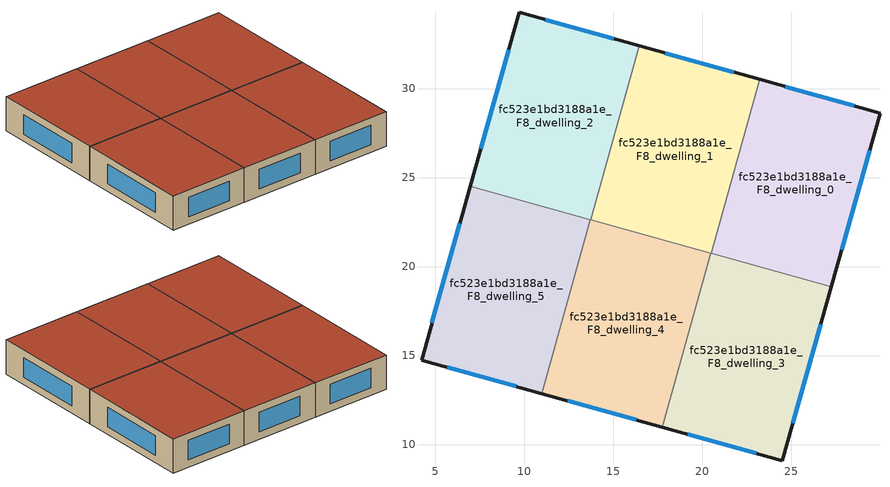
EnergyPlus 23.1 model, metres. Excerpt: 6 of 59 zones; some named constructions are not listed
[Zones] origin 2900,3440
fc523e1bd3188a1e_F8_dwelling_0
 floor to fc523e1bd3188a1e_F7_dwelling_0 (EU_floor_Construction): 29.98,28.62 27.23,18.86 20.49,20.74 23.22,30.51 z24
 wall outside (EU_wall_Construction): 27.23,18.86 29.98,28.62 23.22,30.51 z24:27
 wall to fc523e1bd3188a1e_F8_dwelling_1 (EU_wall_Construction): 23.22,30.51 20.49,20.74 z24:27
 wall to fc523e1bd3188a1e_F8_dwelling_3 (EU_wall_Construction): 20.49,20.74 27.23,18.86 z24:27
 window (EU_Window_Construction): 28.54,29.02 24.67,30.1 / 27.82,20.95 29.4,26.53 z24.64:26.36
 roof outside (EU_roof_Construction): 27.23,18.86 29.98,28.62 23.22,30.51 20.49,20.74 z27
fc523e1bd3188a1e_F8_dwelling_1
 floor to fc523e1bd3188a1e_F7_dwelling_1 (EU_floor_Construction): 23.22,30.51 20.49,20.74 13.74,22.63 16.47,32.39 z24
 wall outside (EU_wall_Construction): 23.22,30.51 16.47,32.39 z24:27
 wall to fc523e1bd3188a1e_F8_dwelling_2 (EU_wall_Construction): 16.47,32.39 13.74,22.63 z24:27
 wall to fc523e1bd3188a1e_F8_dwelling_4 (EU_wall_Construction): 13.74,22.63 20.47,20.75 z24:27
 wall to fc523e1bd3188a1e_F8_dwelling_3 (EU_wall_Construction): 20.47,20.75 20.49,20.74 z24:27
 window (EU_Window_Construction): 21.78,30.91 17.92,31.99 z24.64:26.36
 roof outside (EU_roof_Construction): 20.49,20.74 23.22,30.51 16.47,32.39 13.74,22.63 z27
fc523e1bd3188a1e_F8_dwelling_2
 floor to fc523e1bd3188a1e_F7_dwelling_2 (EU_floor_Construction): 16.47,32.39 13.74,22.63 6.98,24.52 9.73,34.28 z24
 wall outside (EU_wall_Construction): 16.47,32.39 9.73,34.28 6.98,24.52 z24:27
 wall to fc523e1bd3188a1e_F8_dwelling_5 (EU_wall_Construction): 6.98,24.52 13.72,22.63 z24:27
 wall to fc523e1bd3188a1e_F8_dwelling_4 (EU_wall_Construction): 13.72,22.63 13.74,22.63 z24:27
 window (EU_Window_Construction): 9.14,32.19 7.57,26.61 / 15.03,32.8 11.17,33.88 z24.64:26.36
 roof outside (EU_roof_Construction): 13.74,22.63 16.47,32.39 9.73,34.28 6.98,24.52 z27
fc523e1bd3188a1e_F8_dwelling_3
 floor to fc523e1bd3188a1e_F7_dwelling_3 (EU_floor_Construction): 27.23,18.86 24.48,9.1 17.74,10.98 20.47,20.75 z24
 wall outside (EU_wall_Construction): 17.74,10.98 24.48,9.1 27.23,18.86 z24:27
 wall to fc523e1bd3188a1e_F8_dwelling_4 (EU_wall_Construction): 20.47,20.75 17.74,10.98 z24:27
 window (EU_Window_Construction): 25.07,11.19 26.64,16.77 / 19.18,10.58 23.04,9.5 z24.64:26.36
 roof outside (EU_roof_Construction): 24.48,9.1 27.23,18.86 20.47,20.75 17.74,10.98 z27
fc523e1bd3188a1e_F8_dwelling_4
 floor to fc523e1bd3188a1e_F7_dwelling_4 (EU_floor_Construction): 20.47,20.75 17.74,10.98 10.99,12.86 13.72,22.63 z24
 wall outside (EU_wall_Construction): 10.99,12.86 17.74,10.98 z24:27
 wall to fc523e1bd3188a1e_F8_dwelling_5 (EU_wall_Construction): 13.72,22.63 10.99,12.86 z24:27
 window (EU_Window_Construction): 12.43,12.46 16.29,11.38 z24.64:26.36
 roof outside (EU_roof_Construction): 17.74,10.98 20.47,20.75 13.72,22.63 10.99,12.86 z27
fc523e1bd3188a1e_F8_dwelling_5
 floor to fc523e1bd3188a1e_F7_dwelling_5 (EU_floor_Construction): 13.72,22.63 10.99,12.86 4.23,14.75 6.98,24.52 z24
 wall outside (EU_wall_Construction): 6.98,24.52 4.23,14.75 10.99,12.86 z24:27
 window (EU_Window_Construction): 6.39,22.42 4.82,16.84 / 5.68,14.35 9.54,13.27 z24.64:26.36
 roof outside (EU_roof_Construction): 10.99,12.86 13.72,22.63 6.98,24.52 4.23,14.75 z27
[SCHEDULE:FILE] Column Number=1; Rows to Skip at Top=0; Number of Hours of Data=8760; Column Separator=Comma; Interpolate to Timestep=No; Minutes per Item=60; Adjust Schedule for Daylight Savings=Yes
Name | File
EU_Step8_GainSchedule_fc523e1bd3188a1e_F3_dwelling_0_f000 | ../../schedules/fc523e1bd3188a1e/fc523e1bd3188a1e_F3_dwelling_0_f000_gain.csv
EU_Step8_GainSchedule_fc523e1bd3188a1e_F3_dwelling_1_f000 | ../../schedules/fc523e1bd3188a1e/fc523e1bd3188a1e_F3_dwelling_1_f000_gain.csv
EU_Step8_GainSchedule_fc523e1bd3188a1e_F3_dwelling_2_f000 | ../../schedules/fc523e1bd3188a1e/fc523e1bd3188a1e_F3_dwelling_2_f000_gain.csv
EU_Step8_GainSchedule_fc523e1bd3188a1e_F3_dwelling_3_f000 | ../../schedules/fc523e1bd3188a1e/fc523e1bd3188a1e_F3_dwelling_3_f000_gain.csv
EU_Step8_GainSchedule_fc523e1bd3188a1e_F3_dwelling_4_f000 | ../../schedules/fc523e1bd3188a1e/fc523e1bd3188a1e_F3_dwelling_4_f000_gain.csv
EU_Step8_GainSchedule_fc523e1bd3188a1e_F3_dwelling_5_f000 | ../../schedules/fc523e1bd3188a1e/fc523e1bd3188a1e_F3_dwelling_5_f000_gain.csv
EU_Step8_GainSchedule_fc523e1bd3188a1e_F3_dwelling_6_f000 | ../../schedules/fc523e1bd3188a1e/fc523e1bd3188a1e_F3_dwelling_6_f000_gain.csv
EU_Step8_GainSchedule_fc523e1bd3188a1e_F4_dwelling_0_f000 | ../../schedules/fc523e1bd3188a1e/fc523e1bd3188a1e_F4_dwelling_0_f000_gain.csv
EU_Step8_GainSchedule_fc523e1bd3188a1e_F4_dwelling_1_f000 | ../../schedules/fc523e1bd3188a1e/fc523e1bd3188a1e_F4_dwelling_1_f000_gain.csv
EU_Step8_GainSchedule_fc523e1bd3188a1e_F4_dwelling_2_f000 | ../../schedules/fc523e1bd3188a1e/fc523e1bd3188a1e_F4_dwelling_2_f000_gain.csv
EU_Step8_GainSchedule_fc523e1bd3188a1e_F4_dwelling_3_f000 | ../../schedules/fc523e1bd3188a1e/fc523e1bd3188a1e_F4_dwelling_3_f000_gain.csv
EU_Step8_GainSchedule_fc523e1bd3188a1e_F4_dwelling_4_f000 | ../../schedules/fc523e1bd3188a1e/fc523e1bd3188a1e_F4_dwelling_4_f000_gain.csv
EU_Step8_GainSchedule_fc523e1bd3188a1e_F4_dwelling_5_f000 | ../../schedules/fc523e1bd3188a1e/fc523e1bd3188a1e_F4_dwelling_5_f000_gain.csv
EU_Step8_GainSchedule_fc523e1bd3188a1e_F4_dwelling_6_f000 | ../../schedules/fc523e1bd3188a1e/fc523e1bd3188a1e_F4_dwelling_6_f000_gain.csv
